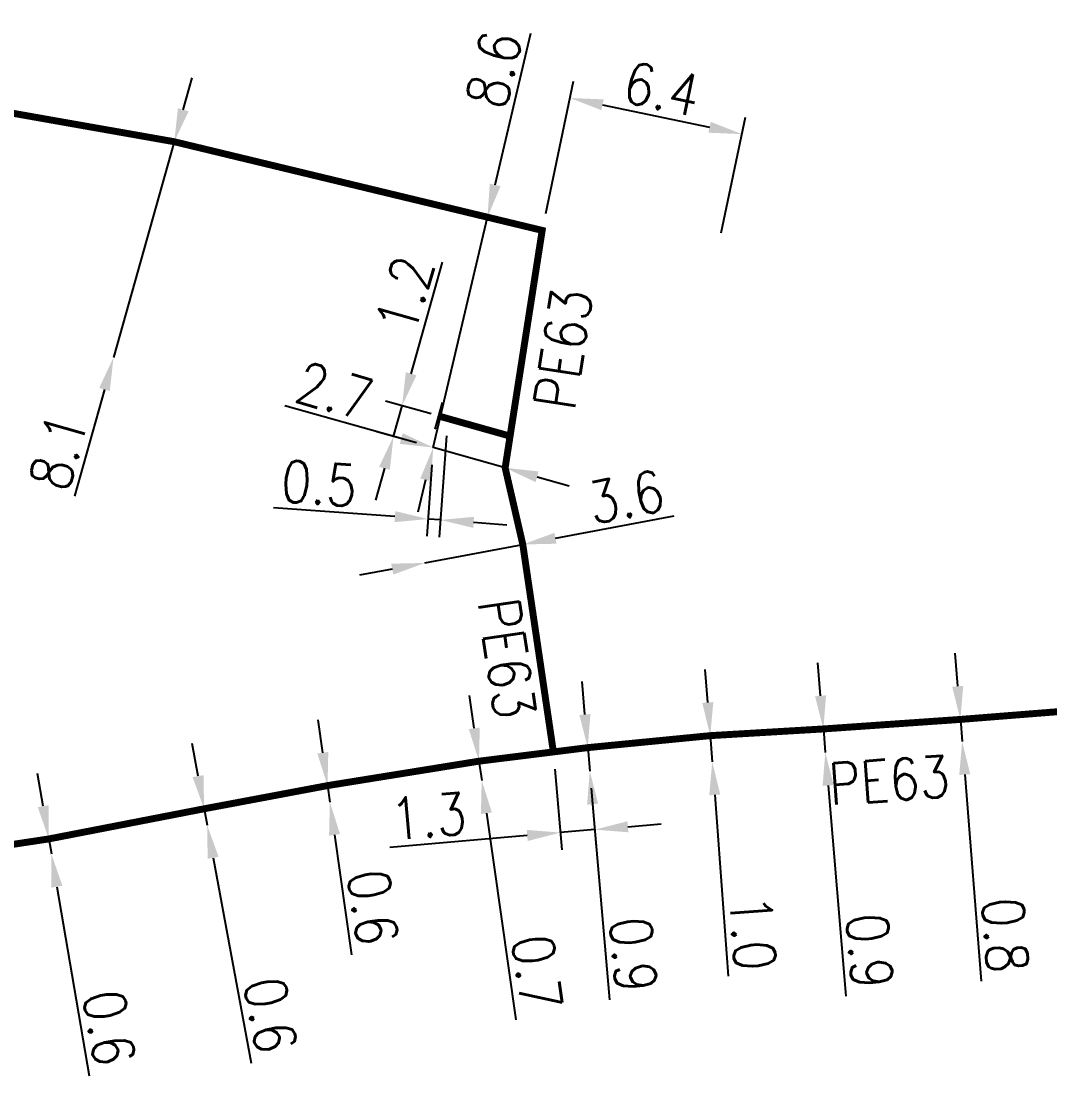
# Model space of a CAD drawing. Header units: millimetres. Extents: x 149999 to 151007, y 125999 to 127005.
# Drawn here: x 150862.2 to 150899.37, y 126254.24 to 126292.42 of the extents above; entities that cross this region are included whole.
import ezdxf
from ezdxf.enums import TextEntityAlignment as Align

# ---------------------------------------------------------------- set-up
doc = ezdxf.new("R2010")
doc.units = ezdxf.units.MM
doc.header["$PDMODE"] = 34
doc.linetypes.add('L_100_PE', pattern=[14, 10, -1.5, 1, -1.5])
doc.layers.get('0').update_dxf_attribs({"linetype": 'CONTINUOUS'})
doc.layers.get('DEFPOINTS').update_dxf_attribs({"linetype": 'CONTINUOUS'})
doc.layers.add('L_140', color=3, linetype='CONTINUOUS')
doc.layers.add('L_340', color=7, linetype='CONTINUOUS')
doc.styles.get("Standard").update_dxf_attribs({"font": 'romans.shx', "width": 0.85})
doc.dimstyles.get("Standard").update_dxf_attribs({"dimtxt": 1.5, "dimasz": 1.2, "dimexe": 0.625, "dimexo": 0.625, "dimgap": 0.25, "dimtad": 1, "dimdec": 1, "dimzin": 0, "dimdsep": 46, "dimtxsty": 'Standard', "dimcen": -0.5, "dimadec": 0, "dimazin": 0, "dimtfac": 1, "dimtdec": 1, "dimtmove": 0, "dimatfit": 3, "dimfxl": 0, "dimtolj": 1, "dimtzin": 0, "dimarcsym": 0})

# ---------------------------------------------------------------- blocks, each defined once
blk = doc.blocks.new('*D896')
at = {"layer": 'DEFPOINTS', "color": 0, "linetype": 'Continuous', "transparency": 16777216}
for p in [(150873.273, 126264.803), (150873.357, 126264.209), (150873.357, 126264.209)]:
    blk.add_point(p, dxfattribs=at)
at = {"layer": 'L_140', "color": 0, "linetype": 'Continuous', "lineweight": -2, "transparency": 16777216}
for p, q in [((150873.103, 126265.991), (150872.934, 126267.179)), ((150873.273, 126264.803), (150873.357, 126264.209)), ((150873.891, 126264.892), (150873.891, 126264.892)), ((150873.527, 126263.022), (150874.144, 126258.694))]:
    blk.add_line(p, q, dxfattribs=at)
at = {"layer": 'L_140', "color": 0, "linetype": 'Continuous', "transparency": 16777216}
for points in [[(150873.301, 126266.02), (150872.905, 126265.963), (150873.273, 126264.803)], [(150873.725, 126263.05), (150873.329, 126262.993), (150873.357, 126264.209)]]:
    blk.add_solid(points, dxfattribs=at)
at = {"layer": 'L_140', "color": 0, "linetype": 'Continuous', "transparency": 16777216, "insert": (150874.91, 126260.405), "char_height": 1.5, "attachment_point": 5, "rotation": 278.1134}
blk.add_mtext('\\A1;0.6', dxfattribs=at)
blk = doc.blocks.new('*D897')
at = {"layer": 'DEFPOINTS', "color": 0, "linetype": 'Continuous', "transparency": 16777216}
for p in [(150878.745, 126265.685), (150878.843, 126264.992), (150878.843, 126264.992)]:
    blk.add_point(p, dxfattribs=at)
at = {"layer": 'L_140', "color": 0, "linetype": 'Continuous', "lineweight": -2, "transparency": 16777216}
for p, q in [((150878.575, 126266.873), (150878.406, 126268.061)), ((150878.745, 126265.685), (150878.843, 126264.992)), ((150879.013, 126263.804), (150880.077, 126256.342))]:
    blk.add_line(p, q, dxfattribs=at)
at = {"layer": 'L_140', "color": 0, "linetype": 'Continuous', "transparency": 16777216}
for points in [[(150878.773, 126266.901), (150878.377, 126266.844), (150878.745, 126265.685)], [(150879.211, 126263.832), (150878.815, 126263.775), (150878.843, 126264.992)]]:
    blk.add_solid(points, dxfattribs=at)
at = {"layer": 'L_140', "color": 0, "linetype": 'Continuous', "transparency": 16777216, "insert": (150880.843, 126258.053), "char_height": 1.5, "attachment_point": 5, "rotation": 278.1134}
blk.add_mtext('\\A1;0.7', dxfattribs=at)
blk = doc.blocks.new('*D898')
at = {"layer": 'DEFPOINTS', "color": 0, "linetype": 'Continuous', "transparency": 16777216}
for p in [(150882.674, 126266.175), (150882.747, 126265.329), (150882.747, 126265.329)]:
    blk.add_point(p, dxfattribs=at)
at = {"layer": 'L_140', "color": 0, "linetype": 'Continuous', "lineweight": -2, "transparency": 16777216}
for p, q in [((150882.57, 126267.371), (150882.467, 126268.567)), ((150882.674, 126266.175), (150882.747, 126265.329)), ((150882.85, 126264.133), (150883.46, 126257.063))]:
    blk.add_line(p, q, dxfattribs=at)
at = {"layer": 'L_140', "color": 0, "linetype": 'Continuous', "transparency": 16777216}
for points in [[(150882.77, 126267.388), (150882.371, 126267.354), (150882.674, 126266.175)], [(150883.049, 126264.15), (150882.651, 126264.116), (150882.747, 126265.329)]]:
    blk.add_solid(points, dxfattribs=at)
at = {"layer": 'L_140', "color": 0, "linetype": 'Continuous', "transparency": 16777216, "insert": (150884.323, 126258.698), "char_height": 1.5, "attachment_point": 5, "rotation": 274.9345}
blk.add_mtext('\\A1;0.9', dxfattribs=at)
blk = doc.blocks.new('*D899')
at = {"layer": 'DEFPOINTS', "color": 0, "linetype": 'Continuous', "transparency": 16777216}
for p in [(150887.1, 126266.608), (150887.171, 126265.661), (150887.171, 126265.661)]:
    blk.add_point(p, dxfattribs=at)
at = {"layer": 'L_140', "color": 0, "linetype": 'Continuous', "lineweight": -2, "transparency": 16777216}
for p, q in [((150887.01, 126267.805), (150886.921, 126269.001)), ((150887.1, 126266.608), (150887.171, 126265.661)), ((150887.261, 126264.464), (150887.752, 126257.918))]:
    blk.add_line(p, q, dxfattribs=at)
at = {"layer": 'L_140', "color": 0, "linetype": 'Continuous', "transparency": 16777216}
for points in [[(150887.21, 126267.82), (150886.811, 126267.79), (150887.1, 126266.608)], [(150887.461, 126264.479), (150887.062, 126264.449), (150887.171, 126265.661)]]:
    blk.add_solid(points, dxfattribs=at)
at = {"layer": 'L_140', "color": 0, "linetype": 'Continuous', "transparency": 16777216, "insert": (150888.638, 126259.484), "char_height": 1.5, "attachment_point": 5, "rotation": 274.2925}
blk.add_mtext('\\A1;1.0', dxfattribs=at)
blk = doc.blocks.new('*D900')
at = {"layer": 'DEFPOINTS', "color": 0, "linetype": 'Continuous', "transparency": 16777216}
for p in [(150891.185, 126266.85), (150891.256, 126266.003), (150891.256, 126266.003)]:
    blk.add_point(p, dxfattribs=at)
at = {"layer": 'L_140', "color": 0, "linetype": 'Continuous', "lineweight": -2, "transparency": 16777216}
for p, q in [((150891.085, 126268.046), (150890.984, 126269.242)), ((150891.185, 126266.85), (150891.256, 126266.003)), ((150891.356, 126264.808), (150891.995, 126257.199))]:
    blk.add_line(p, q, dxfattribs=at)
at = {"layer": 'L_140', "color": 0, "linetype": 'Continuous', "transparency": 16777216}
for points in [[(150891.284, 126268.063), (150890.885, 126268.03), (150891.185, 126266.85)], [(150891.556, 126264.824), (150891.157, 126264.791), (150891.256, 126266.003)]]:
    blk.add_solid(points, dxfattribs=at)
at = {"layer": 'L_140', "color": 0, "linetype": 'Continuous', "transparency": 16777216, "insert": (150892.861, 126258.833), "char_height": 1.5, "attachment_point": 5, "rotation": 274.7958}
blk.add_mtext('\\A1;0.9', dxfattribs=at)
blk = doc.blocks.new('*D901')
at = {"layer": 'DEFPOINTS', "color": 0, "linetype": 'Continuous', "transparency": 16777216}
for p in [(150896.135, 126267.194), (150896.198, 126266.396), (150896.198, 126266.396)]:
    blk.add_point(p, dxfattribs=at)
at = {"layer": 'L_140', "color": 0, "linetype": 'Continuous', "lineweight": -2, "transparency": 16777216}
for p, q in [((150896.04, 126268.39), (150895.945, 126269.586)), ((150896.135, 126267.194), (150896.198, 126266.396)), ((150896.293, 126265.2), (150896.886, 126257.742))]:
    blk.add_line(p, q, dxfattribs=at)
at = {"layer": 'L_140', "color": 0, "linetype": 'Continuous', "transparency": 16777216}
for points in [[(150896.239, 126268.406), (150895.84, 126268.374), (150896.135, 126267.194)], [(150896.492, 126265.216), (150896.094, 126265.184), (150896.198, 126266.396)]]:
    blk.add_solid(points, dxfattribs=at)
at = {"layer": 'L_140', "color": 0, "linetype": 'Continuous', "transparency": 16777216, "insert": (150897.757, 126259.402), "char_height": 1.5, "attachment_point": 5, "rotation": 274.5428}
blk.add_mtext('\\A1;0.8', dxfattribs=at)
blk = doc.blocks.new('*D906')
at = {"layer": 'DEFPOINTS', "color": 0, "linetype": 'Continuous', "transparency": 16777216}
for p in [(150868.814, 126263.965), (150868.923, 126263.375), (150868.923, 126263.375)]:
    blk.add_point(p, dxfattribs=at)
at = {"layer": 'L_140', "color": 0, "linetype": 'Continuous', "lineweight": -2, "transparency": 16777216}
for p, q in [((150868.596, 126265.145), (150868.378, 126266.325)), ((150868.814, 126263.965), (150868.923, 126263.375)), ((150869.141, 126262.195), (150870.513, 126254.769))]:
    blk.add_line(p, q, dxfattribs=at)
at = {"layer": 'L_140', "color": 0, "linetype": 'Continuous', "transparency": 16777216}
for points in [[(150868.792, 126265.181), (150868.399, 126265.109), (150868.814, 126263.965)], [(150869.338, 126262.231), (150868.944, 126262.159), (150868.923, 126263.375)]]:
    blk.add_solid(points, dxfattribs=at)
at = {"layer": 'L_140', "color": 0, "linetype": 'Continuous', "transparency": 16777216, "insert": (150871.209, 126256.51), "char_height": 1.5, "attachment_point": 5, "rotation": 280.4708}
blk.add_mtext('\\A1;0.6', dxfattribs=at)
blk = doc.blocks.new('*D907')
at = {"layer": 'DEFPOINTS', "color": 0, "linetype": 'Continuous', "transparency": 16777216}
for p in [(150863.204, 126262.876), (150863.296, 126262.334), (150863.296, 126262.334)]:
    blk.add_point(p, dxfattribs=at)
at = {"layer": 'L_140', "color": 0, "linetype": 'Continuous', "lineweight": -2, "transparency": 16777216}
for p, q in [((150863.002, 126264.059), (150862.799, 126265.242)), ((150863.204, 126262.876), (150863.296, 126262.334)), ((150863.498, 126261.151), (150864.666, 126254.319))]:
    blk.add_line(p, q, dxfattribs=at)
at = {"layer": 'L_140', "color": 0, "linetype": 'Continuous', "transparency": 16777216}
for points in [[(150863.199, 126264.093), (150862.804, 126264.025), (150863.204, 126262.876)], [(150863.696, 126261.185), (150863.301, 126261.117), (150863.296, 126262.334)]]:
    blk.add_solid(points, dxfattribs=at)
at = {"layer": 'L_140', "color": 0, "linetype": 'Continuous', "transparency": 16777216, "insert": (150865.384, 126256.051), "char_height": 1.5, "attachment_point": 5, "rotation": 279.6954}
blk.add_mtext('\\A1;0.6', dxfattribs=at)
blk = doc.blocks.new('*D969')
at = {"layer": 'DEFPOINTS', "color": 0, "linetype": 'Continuous', "transparency": 16777216}
for p in [(150880.327, 126273.515), (150876.79, 126272.847), (150876.79, 126272.847)]:
    blk.add_point(p, dxfattribs=at)
at = {"layer": 'L_140', "color": 0, "linetype": 'Continuous', "lineweight": -2, "transparency": 16777216}
for p, q in [((150881.506, 126273.738), (150885.801, 126274.55)), ((150876.79, 126272.847), (150880.327, 126273.515)), ((150875.61, 126272.624), (150874.431, 126272.401))]:
    blk.add_line(p, q, dxfattribs=at)
at = {"layer": 'L_140', "color": 0, "linetype": 'Continuous', "transparency": 16777216}
for points in [[(150881.469, 126273.935), (150881.543, 126273.542), (150880.327, 126273.515)], [(150875.573, 126272.821), (150875.648, 126272.427), (150876.79, 126272.847)]]:
    blk.add_solid(points, dxfattribs=at)
at = {"layer": 'L_140', "color": 0, "linetype": 'Continuous', "transparency": 16777216, "insert": (150884.058, 126275.238), "char_height": 1.5, "attachment_point": 5, "rotation": 10.7004}
blk.add_mtext('\\A1;3.6', dxfattribs=at)
blk = doc.blocks.new('*D970')
at = {"layer": 'DEFPOINTS', "color": 0, "linetype": 'Continuous', "transparency": 16777216}
for p in [(150877.091, 126277.017), (150877.091, 126277.017), (150879.69, 126276.285)]:
    blk.add_point(p, dxfattribs=at)
at = {"layer": 'L_140', "color": 0, "linetype": 'Continuous', "lineweight": -2, "transparency": 16777216}
for p, q in [((150875.936, 126277.342), (150871.728, 126278.527)), ((150879.69, 126276.285), (150877.091, 126277.017)), ((150880.845, 126275.96), (150882, 126275.635))]:
    blk.add_line(p, q, dxfattribs=at)
at = {"layer": 'L_140', "color": 0, "linetype": 'Continuous', "transparency": 16777216}
for points in [[(150875.99, 126277.535), (150875.882, 126277.15), (150877.091, 126277.017)], [(150880.899, 126276.153), (150880.791, 126275.768), (150879.69, 126276.285)]]:
    blk.add_solid(points, dxfattribs=at)
at = {"layer": 'L_140', "color": 0, "linetype": 'Continuous', "transparency": 16777216, "insert": (150873.525, 126279.06), "char_height": 1.5, "attachment_point": 5, "rotation": 344.2737}
blk.add_mtext('\\A1;2.7', dxfattribs=at)
blk = doc.blocks.new('*D971')
at = {"layer": 'DEFPOINTS', "color": 0, "linetype": 'Continuous', "transparency": 16777216}
for p in [(150888.248, 126288.341), (150881.028, 126284.863), (150887.37, 126284.164)]:
    blk.add_point(p, dxfattribs=at)
at = {"layer": 'L_140', "color": 0, "linetype": 'Continuous', "lineweight": -2, "transparency": 16777216}
for p, q in [((150881.156, 126285.475), (150882.162, 126290.259)), ((150883.208, 126289.401), (150887.073, 126288.588)), ((150887.498, 126284.776), (150888.376, 126288.953))]:
    blk.add_line(p, q, dxfattribs=at)
at = {"layer": 'L_140', "color": 0, "linetype": 'Continuous', "transparency": 16777216}
for points in [[(150883.249, 126289.596), (150883.167, 126289.205), (150882.033, 126289.647)], [(150887.114, 126288.784), (150887.032, 126288.392), (150888.248, 126288.341)]]:
    blk.add_solid(points, dxfattribs=at)
at = {"layer": 'L_140', "color": 0, "linetype": 'Continuous', "transparency": 16777216, "insert": (150885.357, 126289.971), "char_height": 1.5, "attachment_point": 5, "rotation": 348.1304}
blk.add_mtext('\\A1;6.4', dxfattribs=at)
blk = doc.blocks.new('*D972')
at = {"layer": 'DEFPOINTS', "color": 0, "linetype": 'Continuous', "transparency": 16777216}
for p in [(150877.618, 126278.063), (150877.091, 126277.017), (150876.904, 126274.434)]:
    blk.add_point(p, dxfattribs=at)
at = {"layer": 'L_340', "color": 0, "linetype": 'Continuous', "lineweight": -2, "transparency": 16777216}
for p, q in [((150877.573, 126277.44), (150877.308, 126273.778)), ((150877.046, 126276.394), (150876.859, 126273.81)), ((150875.707, 126274.52), (150871.317, 126274.837)), ((150877.353, 126274.401), (150876.904, 126274.434)), ((150878.55, 126274.315), (150879.747, 126274.228))]:
    blk.add_line(p, q, dxfattribs=at)
at = {"layer": 'L_340', "color": 0, "linetype": 'Continuous', "transparency": 16777216}
for points in [[(150875.722, 126274.719), (150875.693, 126274.321), (150876.904, 126274.434)], [(150878.564, 126274.514), (150878.535, 126274.115), (150877.353, 126274.401)]]:
    blk.add_solid(points, dxfattribs=at)
at = {"layer": 'L_340', "color": 0, "linetype": 'Continuous', "transparency": 16777216, "insert": (150872.971, 126275.72), "char_height": 1.5, "attachment_point": 5, "rotation": 355.8676}
blk.add_mtext('\\A1;0.5', dxfattribs=at)
blk = doc.blocks.new('*D973')
at = {"layer": 'DEFPOINTS', "color": 0, "linetype": 'Continuous', "transparency": 16777216}
for p in [(150877.618, 126278.063), (150875.656, 126277.421), (150877.091, 126277.017)]:
    blk.add_point(p, dxfattribs=at)
at = {"layer": 'L_340', "color": 0, "linetype": 'Continuous', "lineweight": -2, "transparency": 16777216}
for p, q in [((150876.293, 126279.683), (150877.429, 126283.716)), ((150877.016, 126278.233), (150875.366, 126278.697)), ((150875.656, 126277.421), (150875.968, 126278.528)), ((150876.489, 126277.187), (150875.055, 126277.59)), ((150875.331, 126276.266), (150875.006, 126275.111))]:
    blk.add_line(p, q, dxfattribs=at)
at = {"layer": 'L_340', "color": 0, "linetype": 'Continuous', "transparency": 16777216}
for points in [[(150876.101, 126279.737), (150876.486, 126279.629), (150875.968, 126278.528)], [(150875.138, 126276.32), (150875.524, 126276.212), (150875.656, 126277.421)]]:
    blk.add_solid(points, dxfattribs=at)
at = {"layer": 'L_340', "color": 0, "linetype": 'Continuous', "transparency": 16777216, "insert": (150876.061, 126282.548), "char_height": 1.5, "attachment_point": 5, "rotation": 74.2737}
blk.add_mtext('\\A1;1.2', dxfattribs=at)
blk = doc.blocks.new('*D974')
at = {"layer": 'DEFPOINTS', "color": 0, "linetype": 'Continuous', "transparency": 16777216}
for p in [(150879.053, 126285.339), (150877.091, 126277.017), (150877.091, 126277.017)]:
    blk.add_point(p, dxfattribs=at)
at = {"layer": 'L_140', "color": 0, "linetype": 'Continuous', "lineweight": -2, "transparency": 16777216}
for p, q in [((150879.329, 126286.507), (150880.622, 126291.991)), ((150877.091, 126277.017), (150879.053, 126285.339)), ((150876.815, 126275.849), (150876.54, 126274.681))]:
    blk.add_line(p, q, dxfattribs=at)
at = {"layer": 'L_140', "color": 0, "linetype": 'Continuous', "transparency": 16777216}
for points in [[(150879.134, 126286.553), (150879.523, 126286.461), (150879.053, 126285.339)], [(150876.621, 126275.895), (150877.01, 126275.803), (150877.091, 126277.017)]]:
    blk.add_solid(points, dxfattribs=at)
at = {"layer": 'L_140', "color": 0, "linetype": 'Continuous', "transparency": 16777216, "insert": (150879.284, 126290.677), "char_height": 1.5, "attachment_point": 5, "rotation": 76.7318}
blk.add_mtext('\\A1;8.6', dxfattribs=at)
blk = doc.blocks.new('*D975')
at = {"layer": 'DEFPOINTS', "color": 0, "linetype": 'Continuous', "transparency": 16777216}
for p in [(150867.736, 126288.066), (150865.54, 126280.269), (150865.54, 126280.269)]:
    blk.add_point(p, dxfattribs=at)
at = {"layer": 'L_140', "color": 0, "linetype": 'Continuous', "lineweight": -2, "transparency": 16777216}
for p, q in [((150868.061, 126289.221), (150868.386, 126290.376)), ((150867.736, 126288.066), (150865.54, 126280.269)), ((150865.215, 126279.114), (150864.129, 126275.257))]:
    blk.add_line(p, q, dxfattribs=at)
at = {"layer": 'L_140', "color": 0, "linetype": 'Continuous', "transparency": 16777216}
for points in [[(150867.869, 126289.276), (150868.254, 126289.167), (150867.736, 126288.066)], [(150865.023, 126279.169), (150865.408, 126279.06), (150865.54, 126280.269)]]:
    blk.add_solid(points, dxfattribs=at)
at = {"layer": 'L_140', "color": 0, "linetype": 'Continuous', "transparency": 16777216, "insert": (150863.547, 126276.879), "char_height": 1.5, "attachment_point": 5, "rotation": 74.2737}
blk.add_mtext('\\A1;8.1', dxfattribs=at)
blk = doc.blocks.new('*D980')
at = {"layer": 'DEFPOINTS', "color": 0, "linetype": 'Continuous', "transparency": 16777216}
for p in [(150881.432, 126266.02), (150882.747, 126265.329), (150882.93, 126263.212)]:
    blk.add_point(p, dxfattribs=at)
at = {"layer": 'L_140', "color": 0, "linetype": 'Continuous', "lineweight": -2, "transparency": 16777216}
for p, q in [((150881.486, 126265.398), (150881.738, 126262.482)), ((150882.801, 126264.706), (150882.983, 126262.59)), ((150882.93, 126263.212), (150881.684, 126263.105)), ((150884.125, 126263.315), (150885.321, 126263.419)), ((150880.489, 126263.001), (150875.519, 126262.572))]:
    blk.add_line(p, q, dxfattribs=at)
at = {"layer": 'L_140', "color": 0, "linetype": 'Continuous', "transparency": 16777216}
for points in [[(150884.108, 126263.515), (150884.142, 126263.116), (150882.93, 126263.212)], [(150880.471, 126263.201), (150880.506, 126262.802), (150881.684, 126263.105)]]:
    blk.add_solid(points, dxfattribs=at)
at = {"layer": 'L_140', "color": 0, "linetype": 'Continuous', "transparency": 16777216, "insert": (150876.922, 126263.697), "char_height": 1.5, "attachment_point": 5, "rotation": 4.9345}
blk.add_mtext('\\A1;1.3', dxfattribs=at)
blk = doc.blocks.new('L_340_07')
at = {"color": 0, "linetype": 'Continuous', "flags": 128}
blk.add_lwpolyline([(0.35, -0.5), (0.35, 0.5)], dxfattribs=at)
at = {"color": 0, "linetype": 'Continuous', "const_width": 0.25, "flags": 128}
blk.add_lwpolyline([(0, 0), (0.35, 0)], dxfattribs=at)
at = {"color": 0, "linetype": 'Continuous', "width": 0.75, "flags": 3}
for tag, p in [('DEF_LEG', (0.723, -3.465)), ('DEF_COUP', (0.723, -5.965)), ('DEF_TYPE', (0.723, -8.465))]:
    blk.add_attdef(tag, text='', height=1.2, dxfattribs=at).set_placement(p, align=Align.MIDDLE)

msp = doc.modelspace()

# ---------------------------------------------------------------- linework, layer by layer
at = {"layer": 'L_140', "linetype": 'L_100_PE', "flags": 128}
for points in [[(150881.432, 126266.02, 0.25, 0.25, 0), (150880.327, 126273.515, 0.25, 0.25, 0), (150879.69, 126276.285, 0.25, 0.25, 0), (150879.868, 126277.43, 0.25, 0.25, 0), (150881.028, 126284.863, 0.25, 0.25, 0), (150879.053, 126285.339, 0.25, 0.25, 0), (150867.736, 126288.066, 0.25, 0.25, 0), (150861.615, 126289.146, 0.25, 0.25, 0), (150853.876, 126290.82, 0.25, 0.25, 0), (150847.55, 126292.298, 0, 0, 0)], [(150806.001, 126254.369, 0.25, 0.25, 0), (150806.006, 126255.043, 0.25, 0.25, 0), (150806.57, 126256.909, 0.25, 0.25, 0), (150808.378, 126258.409, 0.25, 0.25, 0), (150812.318, 126259.629, 0.25, 0.25, 0), (150825.878, 126259.92, 0.25, 0.25, 0), (150834.766, 126260.069, 0.25, 0.25, 0), (150840.025, 126260.258, 0.25, 0.25, 0), (150843.595, 126260.472, 0.25, 0.25, 0), (150845.064, 126260.621, 0.25, 0.25, 0), (150848.65, 126260.986, 0.25, 0.25, 0), (150853.139, 126261.354, 0.25, 0.25, 0), (150863.204, 126262.876, 0.25, 0.25, 0), (150868.814, 126263.965, 0.25, 0.25, 0), (150873.273, 126264.803, 0.25, 0.25, 0), (150878.745, 126265.685, 0.25, 0.25, 0), (150881.432, 126266.02, 0.25, 0.25, 0), (150882.674, 126266.175, 0.25, 0.25, 0), (150887.1, 126266.608, 0.25, 0.25, 0), (150891.185, 126266.85, 0.25, 0.25, 0), (150896.135, 126267.194, 0.25, 0.25, 0), (150900.18, 126267.515, 0.25, 0.25, 0), (150904.891, 126267.903, 0.25, 0.25, 0), (150910.004, 126268.051, 0.25, 0.25, 0), (150911.534, 126265.491, 0.25, 0.25, 0), (150917.451, 126262.365, 0, 0, 0)]]:
    msp.add_lwpolyline(points, format="xyseb", dxfattribs=at)
at = {"layer": 'L_140', "linetype": 'L_100_PE', "const_width": 0.25, "flags": 128}
msp.add_lwpolyline([(150877.618, 126278.063), (150879.868, 126277.43)], dxfattribs=at)

# ---------------------------------------------------------------- block references
at = {"layer": 'L_340', "rotation": 164.2737396359896}
msp.add_blockref('L_340_07', (150877.618, 126278.063), dxfattribs=at)

# ---------------------------------------------------------------- texts
at = {"layer": 'L_140', "linetype": 'Continuous', "width": 0.85}
for rotation, p in [(81.1339, (150882.192, 126278.303)), (278.3909, (150878.696, 126271.454)), (3.9655, (150891.437, 126264.101))]:
    msp.add_text('PE63', height=1.5, rotation=rotation, dxfattribs=at).set_placement(p)

# ---------------------------------------------------------------- dimensions: what is measured, and where the dimension line sits
at = {"layer": 'L_140', "linetype": 'Continuous'}
for base, p1, p2, angle, override, picture, middle in [((150877.091, 126277.017), (150879.053, 126285.339), (150877.091, 126277.017), 76.7318, {"dimatfit": 0}, '*D974', (150880.258, 126290.447)), ((150888.2476, 126288.3414), (150881.0278, 126284.863), (150887.3697, 126284.1645), 168.1304, {"dimatfit": 0}, '*D971', (150885.1516, 126288.9921)), ((150865.54, 126280.269), (150867.736, 126288.066), (150865.54, 126280.269), 74.2737, {"dimatfit": 0}, '*D975', (150864.51, 126276.608)), ((150877.091, 126277.017), (150879.69, 126276.285), (150877.091, 126277.017), 344.2737, {"dimscale": 1, "dimlfac": 1, "dimlunit": 2, "dimatfit": 0}, '*D970', (150873.254, 126278.097)), ((150876.79, 126272.847), (150880.327, 126273.515), (150876.79, 126272.847), 10.7004, {"dimatfit": 0}, '*D969', (150884.243, 126274.255)), ((150896.198, 126266.396), (150896.135, 126267.194), (150896.198, 126266.396), 94.5428, {"dimatfit": 0}, '*D901', (150896.76, 126259.322)), ((150887.171, 126265.661), (150887.1, 126266.608), (150887.171, 126265.661), 94.2925, {"dimatfit": 0}, '*D899', (150887.641, 126259.409)), ((150891.256, 126266.0034), (150891.18493599, 126266.85042415), (150891.256, 126266.0034), 94.7957957, {"dimatfit": 0}, '*D900', (150891.86464122, 126258.74890109)), ((150882.7468, 126265.3286), (150882.673685, 126266.17545), (150882.7468, 126265.3286), 94.934521, {"dimatfit": 0}, '*D898', (150883.32666, 126258.612373)), ((150878.843, 126264.992), (150878.745, 126265.685), (150878.843, 126264.992), 98.1134, {"dimatfit": 0}, '*D897', (150879.853, 126257.912)), ((150873.357, 126264.209), (150873.273, 126264.803), (150873.357, 126264.209), 98.1134, {"dimscale": 1, "dimlfac": 1, "dimlunit": 2, "dimatfit": 0}, '*D896', (150873.92, 126260.264)), ((150868.923, 126263.375), (150868.814, 126263.965), (150868.923, 126263.375), 100.4708, {"dimatfit": 0}, '*D906', (150870.225, 126256.328)), ((150882.93, 126263.212), (150881.432, 126266.02), (150882.747, 126265.329), 184.9345, {"dimatfit": 0}, '*D980', (150877.008, 126262.701)), ((150863.296, 126262.334), (150863.204, 126262.876), (150863.296, 126262.334), 99.6954, {"dimatfit": 0}, '*D907', (150864.399, 126255.882))]:
    dim = msp.add_linear_dim(base=base, p1=p1, p2=p2, angle=angle, dimstyle='Standard', override=override, dxfattribs=at)
    dim.commit()
    dim.dimension.update_dxf_attribs({"geometry": picture, "text_midpoint": middle, "dimtype": 160})
at = {"layer": 'L_340', "linetype": 'Continuous'}
dim = msp.add_linear_dim(base=(150875.6562, 126277.421), p1=(150877.6176, 126278.0635), p2=(150877.0908, 126277.0171), angle=74.2737, dimstyle='Standard', override={"dimatfit": 0}, dxfattribs=at)
dim.commit()
dim.dimension.update_dxf_attribs({"geometry": '*D973', "text_midpoint": (150877.0235, 126282.2769), "dimtype": 160})
dim = msp.add_linear_dim(base=(150876.904, 126274.434), p1=(150877.618, 126278.063), p2=(150877.091, 126277.017), angle=355.8676, text='0.5', dimstyle='Standard', override={"dimatfit": 0}, dxfattribs=at)
dim.commit()
dim.dimension.update_dxf_attribs({"geometry": '*D972', "text_midpoint": (150872.899, 126274.723), "dimtype": 160})

doc.saveas('drawing.dxf')
